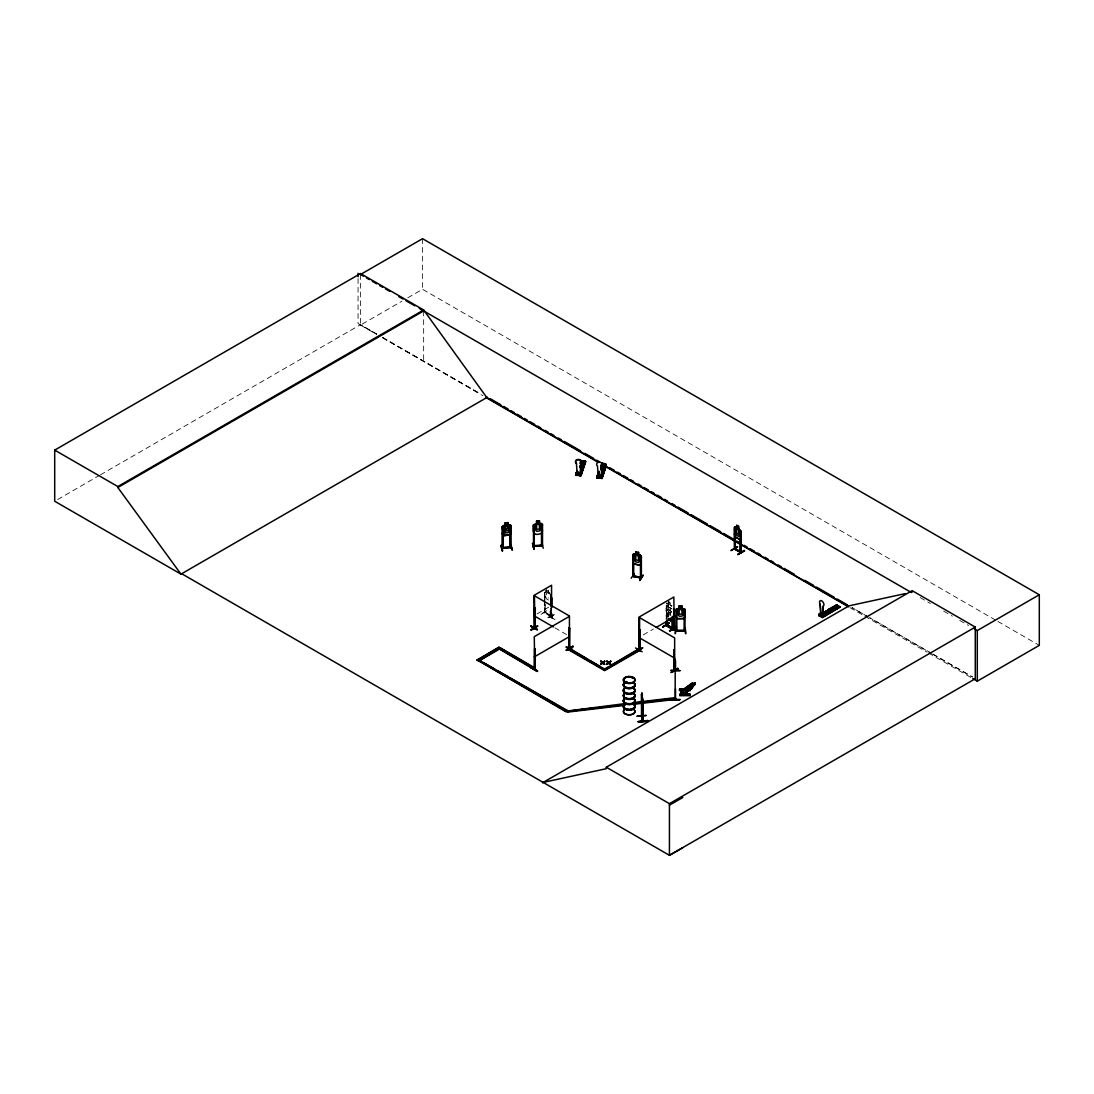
<?xml version="1.0" encoding="UTF-8"?>
<svg xmlns="http://www.w3.org/2000/svg" width="1094" height="1094" viewBox="0 0 1094 1094"><rect width="100%" height="100%" fill="white"/><g stroke="black" fill="none" stroke-linecap="round" stroke-linejoin="round"><path stroke-width="0.75" stroke-dasharray="5 3.75" d="M672.085 609.016L666.902 606.158L666.082 608.264L666.848 616.25L668.42 616.961L667.326 615.525L667.326 610.876L668.42 609.481L668.434 604.845L670.485 605.994L670.485 610.643L671.579 613.228M666.15 608.319L666.957 606.267M541.024 614.349L547.656 610.233L541.092 614.035M544.238 611.915L545.236 612.148L544.361 611.984M544.921 601.194L544.99 613.037C546.932 609.043 555.314 625.754 550.993 607.813M669.391 614.5C668.571 617.7 666.082 615.184 668.913 613.652L667.449 609.891L669.35 613.365C670.143 609.878 672.878 612.708 669.815 614.172M670.485 615.717L670.485 612.613L671.579 611.245M551.855 617.932L551.8 609.057M666.191 620.202L666.232 603.532L668.42 603.861L668.352 601.413L670.622 602.589L670.485 605.16L671.579 606.596M666.232 603.532L666.957 603.122M666.082 614.951L666.848 616.25M666.41 604.886L666.41 620.066M670.554 605.119L672.058 605.857M666.15 610.247L666.834 613.105L672.072 615.922M548.586 615.799L555.014 619.3M555.041 619.642L548.45 615.854M57.654 499.534L98.993 475.658M100.47 474.81L360.528 324.658L376.678 333.985M360.528 274.485L360.528 325.082L401.881 301.219M407.775 297.8L422.544 289.281L996.402 620.599M544.333 599.17L544.552 592.292L545.154 602.753M546.453 591.334L545.058 590.432M548.6 590.09L548.532 592.62L549.612 594.069M544.333 592.415L545.154 592.633M548.6 592.579L550.077 593.331L544.976 590.473M544.292 597.652L545.031 600.469M536.963 613.925L548.641 607.184M547.656 617.823C559.677 609.563 553.195 617.645 547.711 617.891M554.33 614.459L547.711 618.219L554.59 614.609M643.19 634.944L653.419 629.05M551.472 617.768L551.239 617.166M551.28 609.098L551.567 618.124L551.567 608.92M544.484 612.49L544.552 600.715M550.323 615.867L550.391 609.153M544.552 611.792L544.785 613.009M666.861 603.067L672.017 605.926M666.834 606.199L672.031 609.071M668.42 601.372L667.326 608.893L668.434 611.491L670.485 612.626M376.459 334.108L358.053 323.523L358.053 278.368M382.353 337.499L479.445 393.334L382.558 337.376M868.13 616.852L851.952 607.539L868.089 616.866M931.391 653.227L869.607 617.686L931.226 653.323M932.854 654.062L972.58 676.913M997.892 621.447L1039.3 645.364M920.204 597.611L930.447 603.519M943.616 611.122L952.409 616.196M959.725 620.421L968.505 625.494M932.69 654.157L972.334 677.049M360.528 325.082L376.678 334.408M382.558 337.8L482.878 395.713M849.983 607.662L863.303 615.361M864.793 616.209L926.96 652.106M928.437 652.968L971.363 677.747M546.877 590.418L548.176 591.157M548.532 593.44L546.521 592.278L546.521 596.927L548.532 598.09M548.532 600.086L546.521 598.924L545.441 596.312L545.441 591.663L546.521 591.457L546.59 588.928M550.665 615.621L544.99 612.517L550.993 615.484M550.761 616.373L544.361 612.722M554.849 627.792L566.542 634.547M550.159 616.059L550.173 609.29M666.301 610.233L666.957 613.009M668.42 611.478L668.42 616.127M667.012 605.214L667.012 618.712M666.793 605.351L666.793 618.848M550.761 607.936L550.624 616.373M545.154 604.435L545.222 612.913M544.921 592.757L544.921 599.512M544.552 592.292L544.552 599.033M544.333 600.852L544.333 612.736M423.665 310.928L423.665 361.526M422.544 238.683L422.544 289.281M670.116 602.876L668.803 602.151L670.116 603.71L670.116 602.876M670.485 610.643L668.434 609.495L670.485 610.616"/><path stroke-width="1.5" d="M822.838 615.594L823.29 606.103A3.104 1.791 60 0 0 823.29 602.534A3.104 1.791 60 0 0 820.185 600.743A3.104 1.791 60 0 0 820.185 604.326L820.637 614.336L822.838 615.594L823.29 606.103M580.093 473.88L580.764 464.088A3.104 2.475 19.1 0 0 580.764 460.506A3.104 2.475 19.1 0 0 576.47 460.013A3.104 2.475 19.1 0 0 576.47 463.582L577.099 473.415M601.864 466.646L601.194 476.437L598.158 476.095L597.529 466.263A3.104 2.475 19.1 0 1 597.529 462.68A3.104 2.475 19.1 0 1 601.823 463.186A3.104 2.475 19.1 0 1 601.823 466.755M642.807 699.599L642.862 721.438L641.385 716.132M641.877 716.625L641.344 694.526M642.684 720.96L641.754 716.119M641.549 716.201L643.176 721.411L643.163 701.117M642.903 706.232L642.643 708.201L642.807 706.245M820.076 614.144L821.635 613.406M578.302 473.36C578.439 472.143 578.042 472.868 578.562 473.428M578.439 473.497L578.193 472.567M578.63 472.239L578.507 473.046M599.348 474.769C599.526 477.052 599.28 474.208 599.936 475.206M537.236 629.994L530.645 626.192L537.414 629.46M530.795 625.727L537.4 629.488M576.306 473.401L581.037 474.071L581.037 472.758L580.682 473.77L576.825 473.333L576.483 472.225L575.977 473.675L575.977 475.001L580.887 475.863L585.454 461.271L584.565 461.162L579.697 475.575M675.559 671.21L675.518 660.667M675.559 699.08L675.559 698.519M626.52 682.259L626.766 682.396M626.274 682.095L626.999 682.164M632.906 678.006L632.182 678.43M632.688 677.842L632.674 677.87M537.263 671.401C517.339 658.903 550.843 679.565 530.672 667.559M537.578 670.841L530.973 667.039L537.578 671.114M635.505 647.922L642.164 651.764M821.348 614.076L820.609 613.843L824.042 616.182L823.782 614.705L821.977 615.758L821.977 616.811L819.201 615.211L819.201 614.158L821.006 613.105C821.498 620.736 820.117 611.888 821.799 613.953M576.47 463.582L576.429 463.692A3.104 2.475 19.1 0 1 576.429 460.123A3.104 2.475 19.1 0 1 580.723 460.615A3.104 2.475 19.1 0 1 580.723 464.198M577.317 472.184L575.635 475.288L577.263 470.516M575.731 475.302L577.071 471.842M585.167 461.572L580.9 460.492C577.728 463.924 590.227 462.174 581.912 462.379M576.018 475.165L577.112 471.993M577.564 472.704L578.999 472.731L578.958 475.069L577.605 474.782L577.605 472.567L578.999 472.731M580.148 465.606L582.145 461.189M578.316 472.307L578.617 473.278M578.37 473.387L578.343 472.923M579.861 474.112L584.333 461.449M580.285 475.808L584.907 461.518L580.176 475.22L576.333 474.769L576.483 472.225M580.203 475.808L585.454 461.012M585.454 461.271L580.832 475.876L585.796 461.613M597.406 477.928C595.56 478.42 598.268 472.786 597.926 475.89M596.736 477.859L598.91 471.5M596.832 477.859L599.211 471.377M600.907 466.482L602.001 463.063M597.119 477.722L598.76 472.977M597.324 477.914L599.074 473.155M600.907 468.451L602.534 463.678M601.973 478.434L606.254 465.757L601.973 478.434L597.078 477.558L597.953 477.681L599.047 474.509M601.003 468.464L602.876 463.418M601.29 468.328L602.931 463.582M599.936 475.069L599.156 476.054L599.758 475.74M599.348 474.823L599.703 475.767M603.218 468.779L601.262 469.162L603.245 463.76M598.664 477.476L598.705 475.138L600.1 475.302L600.1 477.517M600.1 475.302L598.664 475.261M605.707 463.883L600.456 478.283L605.31 463.993M600.497 478.269L605.666 463.733M601.085 478.338L605.474 465.647M601.385 478.379L605.761 465.702M606.008 465.415L601.878 478.434M510.105 534.911L511.199 532.368L510.173 534.993L503.117 535.636L510.173 534.993L503.158 535.486L502.255 526.529L503.117 525.53L510.146 524.956L511.213 525.735L511.226 532.463M542.528 530.754L541.489 533.325C532.614 536.771 532.901 531.493 533.557 524.833L536.58 523.725L536.484 521.168L539.492 520.894L539.41 523.547L540.915 524.245L540.915 528.881L539.41 531.014L536.593 531.26L535.089 529.4L535.089 524.751L536.484 523.657M599.225 475.329L599.321 475.357M685.131 616.113L684.01 618.575L676.926 618.657L675.983 616.113L677.008 618.507M641.426 563.027L640.414 565.352L633.699 563.916L632.852 561.195M731.134 550.638L737.671 546.836M531.082 629.994L537.646 626.178M636.079 652.038L642.629 647.908M662.95 626.985L669.104 622.965M666.519 624.4C668.489 625.604 665.097 625.905 666.396 624.332M672.181 627.874C677.774 629.884 657.262 620.271 672.085 627.997M502.707 550.829L501.243 545.113L502.242 550.815M532.532 543.732L533.981 549.133L532.587 543.403M535.062 627.929C532.969 626.93 536.853 627.792 534.857 628.626L535.226 608.264L534.405 608.045L534.993 608.387M534.898 628.612L534.556 607.635M535.294 628.53L534.556 628.12M568.771 648.181C571.383 648.728 567.718 646.499 569.523 647.826M639.361 649.672L640.25 649.836M638.814 648.961L639.703 648.783L640.25 650.574L640.181 630.294L639.361 630.089L640.181 630.294M673.754 669.446L674.478 669.87M674.41 669.829L673.754 669.665M675.764 628.024L675.313 633.782L675.832 628.407M734.594 548.039L735.318 549.202L735.25 533.981M734.922 549.27L741.158 552.566L740.638 551.444M535.144 668.284L534.2 668.502L534.925 668.297M610.684 665.685L638.445 649.658L639.716 650.397L604.667 670.636L568.333 649.658L569.769 648.4L569.071 648.687M568.771 649.248L569.632 649.084L569.687 628.161L568.866 627.942L569.687 628.161M502.912 535.13L508.669 525.106L510.16 524.983M502.173 526.57L502.009 548.272L501.982 547.315L503.021 547.656M501.955 548.094L511.089 547.438L511.089 525.722M533.27 546.385L542.255 545.55M541.68 545.865L542.255 544.812L542.323 545.838C513.824 547.479 560.661 544.115 533.448 545.605M632.852 554.508L632.865 576.319L632.852 554.508L635.71 554.234L634.342 554.918L634.342 559.567L635.778 561.865L638.445 562.439L639.867 560.757L639.867 556.108L638.445 554.973L638.568 552.361L635.682 551.8L635.778 554.398M633.768 553.824L640.387 555.328L641.303 556.408L641.426 578.097L633.686 575.909L640.455 577.153M633.699 556.012L632.797 556.012L633.699 556.012L633.686 576.442L632.715 575.526M638.54 554.904L638.568 552.361M640.387 555.301L641.426 556.34M640.551 557.68L641.44 557.667L640.551 557.68L640.605 577.988L640.66 557.502M634.383 573.625L631.129 578.234M633.604 575.731L633.549 576.429M640.455 577.372C644.94 577.208 633.645 577.837 632.865 576.032M640.619 577.96L641.426 577.892M639.867 580.531L643.094 575.075M533.981 627.888L534.036 595.368L551.567 585.249L551.567 607.307M692.775 683.189L683.476 689.493L683.394 693.637L692.037 688.386L692.858 686.061M821.567 613.966L820.65 614.568M599.471 474.837L599.156 475.507M675.176 698.505L675.189 699.463L675.189 659.573M684.119 630.978C689.452 631.033 671.442 630.855 676.871 631.006M541.421 523.37L533.462 524.805L533.516 546.576M502.05 547.342L502.884 547.26M502.98 548.217L502.884 527.759L502.939 547.971M511.007 547.479L511.103 546.494L502.201 547.547M534.282 545.564L534.282 546.521M542.501 545.031L541.516 545.879L541.53 525.421L542.405 525.53L541.53 525.421M542.501 545.769L542.528 524.067L539.397 523.479L539.397 520.99M602.698 663.279L600.797 664.386L602.698 662.855L604.626 664.386L602.698 663.279L604.667 661.132L603.109 662.978L604.626 664.386M608.729 663.279L606.828 664.386L608.729 662.855L610.657 664.386L608.729 663.279L610.698 661.132L609.139 662.978L610.657 664.386M604.667 661.555L602.739 662.691L600.797 661.132L602.739 662.267M610.698 661.555L608.77 662.691L606.828 661.132L608.77 662.267M675.983 609.495L677.008 608.633L684.01 608.688L685.035 609.522L682.082 608.606L682.082 606.062L679.032 606.062L679.032 608.606L675.983 609.44L675.86 631.224L685.076 631.224M600.797 663.976L602.343 662.567L600.797 661.132M600.797 664.386L602.343 662.567M603.109 662.978L604.667 661.132M606.828 663.976L608.373 662.567L606.828 661.132M606.828 664.386L608.373 662.567M609.139 662.978L610.698 661.132M683.394 693.637L683.408 689.425L692.023 683.107C692.871 685.61 695.743 680.605 695.21 684.475L687.552 690.369L685.678 690.765L685.678 689.124L687.552 686.964L695.21 682.711M569.618 648.386L604.667 669.159M673.931 628.763L673.207 629.925L673.931 629.501M582.076 466.673L580.285 466.947M625.358 681.767L626.575 681.576M626.671 681.959L625.713 682.369M600.415 478.269L601.098 478.324M601.29 478.365L601.632 476.765L601.276 477.777L597.433 477.34L597.078 476.246M736.631 527.732L736.631 525.079L738.778 526.323L739.722 535.007L738.641 536.375L736.631 535.212L735.551 532.6L735.551 527.951L736.631 527.568L735.154 526.72L734.402 527.253L734.471 549.01M672.687 618.466L671.593 618.78M692.037 688.386L685.733 692.652M692.174 683.394L682.054 690.929L684.639 689.179M692.406 683.613L682.054 690.929M683.135 693.815L692.42 687.921L683.367 694.362M683.135 694.143L692.187 687.702M683.367 694.034L692.42 687.921M643.163 721.356L642.903 699.599L641.481 694.088M672.058 619.04L672.687 618.589M821.006 613.105L818.941 614.007L818.941 615.32L822.497 617.659L840.028 606.938L836.732 605.05L818.681 615.484L836.773 605.214C830.018 605.351 844.636 610.712 834.927 605.83M836.732 605.05L818.968 615.498M818.927 615.334L819.816 616.154L836.267 606.664M819.365 615.922L836.035 606.377M822.264 617.385L821.334 617.002L838.059 607.526M821.553 616.975L839.385 606.568M839.85 607.156L836.732 604.791M663.005 627.081L669.446 622.787L663.005 626.671M672.372 618.301L672.742 628.941L672.755 617.084M676.201 626.561C669.678 631.566 664.878 632.838 676.516 627.081M670.089 630.964L676.502 627.067M551.28 605.844L551.567 597.556L551.8 607.43M531.178 630.089L537.715 625.85L531.178 629.665M534.857 648.619L534.433 669.378L534.501 649.098M568.661 649.344L569.331 628.722L568.948 649.494L569.085 635.942M571.752 650.274L566.569 646.896M572.9 646.171C573.502 649.918 557.311 653.35 572.955 646.226M534.269 669.131L535.171 668.981L535.089 648.756M566.377 650.41L572.996 646.595M639.402 629.2L639.361 650.41M673.207 629.925L673.863 609.303L673.617 629.994M673.548 630.021L674.095 609.426M670.745 627.683L677.719 631.238L671.101 627.464M638.746 649.822L639.703 648.783M636.134 652.133L642.67 647.894L636.134 651.709M673.849 670.294L674.041 649.85L674.478 670.608L674.095 669.35M671.333 672.031L677.897 668.243L671.429 672.454M671.374 672.372L678.225 668.831L671.333 672.454M181.768 573.762L181.057 574.186L54.7 501.23L54.7 450.113L360.528 273.541L423.665 309.985L486.803 397.56L598.938 462.297M360.528 273.541L360.528 274.485L422.544 238.683L1039.3 594.767L1039.3 645.364L977.284 681.165L972.853 678.595M54.7 450.113L117.837 486.556L423.665 309.985M682.82 847.686L669.432 855.317L181.686 573.721L180.961 574.131L117.837 487.5L423.665 310.928M180.961 574.131L487.514 397.149M575.745 710.088L566.036 711.825L477.121 659.846L499.028 647.197L535.363 668.174L534.091 669.555L499.028 648.674L534.091 668.913L535.363 668.174M477.121 660.489L499.028 647.197M479.856 660.379L498.85 649.412M569.331 616.428L534.269 636.667L534.761 668.885M735.154 526.72L740.939 530.946L740.939 552.702L740.2 552.279L740.501 531.944L740.269 552.402M734.662 528.58L735.25 549.161M738.71 528.853L740.788 530.973L740.843 552.702L734.43 548.942M734.402 533.94L735.059 536.798L740.132 539.725L740.939 537.633L740.132 539.725L735.141 536.757M534.269 656.906L569.331 636.667M568.333 649.658L569.605 648.92L587.136 659.039M744.672 550.884L737.766 554.535L744.344 550.323M656.345 627.354L673.863 617.235M568.333 649.029L604.667 670.007L639.716 649.768L638.445 649.029L603.382 669.897L607.758 667.367M477.121 659.846L566.036 711.182L624.592 703.661M820.185 604.326L820.979 613.843M828.5 609.536C838.209 613.912 823.755 610.014 830.305 608.496L833.587 610.657L830.305 608.496M831.919 607.567C841.614 611.943 827.173 608.045 833.724 606.527L837.006 608.688L833.724 606.527M819.174 615.785L837.375 605.42M821.977 615.758L824.042 614.855M840.014 606.691L821.799 617.303M542.46 782.839L849.012 605.844L905.49 593.563M543.171 782.415L606.308 768.685L606.308 767.222L912.136 590.651L975.274 627.094L975.274 678.745L669.432 855.317L669.432 803.666L975.274 627.094M912.136 592.114L911.425 592.538L419.262 308.385M974.357 628.872L977.284 630.568L1039.3 594.767M669.432 805.143L682.82 797.512M580.367 466.017L582.008 466.071M580.367 466.222L582.008 466.29M601.468 468.588L602.917 468.738M602.698 468.656C599.293 468.355 603.573 471.282 603.095 468.642M632.824 575.321L633.782 575.499M641.863 716.693L641.918 692.775L642.301 704.509L641.59 700.023M534.925 668.078L534.556 669.364M625.85 681.507L625.262 682.164L626.37 682.533M831.563 610.479L832.083 609.755L831.043 609.372M500.792 545.523L502.201 550.87M683.326 693.569L685.678 692.529M633.029 576.073L633.699 576.251M641.289 578.097L632.715 576.264M830.784 609.18L830.018 609.96L831.317 610.329M580.613 461.053L585.454 461.285M820.555 614.404L821.471 613.884M569.386 648.92L569.454 615.99L534.405 595.751L535.062 628.667L535.226 608.264M666.342 625.084L673.056 628.79L672.974 618.643M676.024 630.24L676.871 631.183L676.776 610.767L675.928 610.767M634.698 702.457L675.121 697.671L675.477 698.697L633.371 703.688M580.791 709.486L585.851 708.885M589.215 708.488L594.274 707.886M599.321 707.285L604.38 706.683M607.744 706.286L612.804 705.698M617.85 705.097L621.214 704.7M634.698 703.1L639.744 702.498M644.804 701.897L649.85 701.295M653.227 700.898L659.956 700.105M663.333 699.709L668.379 699.107M479.678 660.489L567.321 710.444L567.677 711.469L624.947 704.686M567.321 710.444L567.677 712.098L624.947 705.315M633.371 704.317L675.545 699.394L675.504 688.81M670.8 627.573L677.418 631.347M566.254 647.005L572.9 650.766M642.315 694.526L642.301 706.997M646.116 715.558L636.872 716.228L646.048 715.38M638.431 721.425C667.244 718.553 618.657 723.79 647.621 720.932M638.431 721.849L647.689 721.288L638.445 721.78M505.291 522.987L508.095 522.727L508.095 525.216L509.599 525.913L509.599 530.563L508.095 532.696L505.291 532.942L503.773 531.096L503.773 526.446L505.291 525.476L505.264 522.932M502.925 527.951L502.105 528.019M510.214 527.089L510.283 547.561L510.214 527.089L511.048 527.021M510.939 544.607L512.402 549.954L510.447 544.689M510.378 546.822L511.007 546.768M511.089 547.438L502.201 548.285M539.41 521.045L536.484 521.168M534.187 526.064L533.366 526.132L534.241 526.255L534.159 546.549M541.79 543.021L543.253 548.258M666.752 624.852L666.096 624.51M666.41 625.125L666.41 621.748M534.734 628.175L534.624 607.922M639.525 650.151L640.263 650.547M740.939 551.964L735.086 548.805L740.433 551.622M511.035 546.48L510.296 546.795M680.003 670.499L670.704 670.444L680.003 670.718M675.559 698.615L675.189 699.408M670.704 699.285L680.003 699.75L670.704 699.722M680.003 699.463L670.704 699.777M679.032 606.117L682.082 606.117L681.986 608.688L683.504 609.522L683.504 614.172L681.986 616.168L679.142 616.168L677.61 614.172L677.61 609.522L679.142 608.688L679.142 606.144M685.035 610.767L684.188 610.767L684.119 631.224L685.008 630.24M675.928 610.944L676.776 610.944M684.188 610.944L685.035 610.944M676.926 618.657L684.092 618.589L685.131 616.182L685.131 609.426L684.94 631.252M685.254 628.366L685.651 633.782L685.2 628.024M684.174 688.947L679.552 688.947L679.552 690.615L680.755 690.615M679.552 689.384L680.755 689.384L680.755 694.047L679.812 694.047L679.812 695.675L690.164 695.675L690.164 694.006L681.685 694.006L681.685 689.384L684.571 689.384M679.552 690.191L684.174 690.191M687.251 690.191L690.328 690.191M681.685 690.615L684.858 690.478M687.456 690.615L690.328 690.615L690.328 688.947M679.812 694.43L690.164 694.43M679.812 695.278L680.755 695.278M681.685 695.237L690.164 695.237M581.215 467.001L580.285 466.741M602.001 463.323L605.037 463.665M601.495 464.499L606.049 465.032M601.495 464.772L606.049 465.292M580.066 462.899L584.62 463.692L580.066 463.172M581.078 464.526L584.128 465.141L581.078 464.786M600.661 466.919L605.214 467.699L600.661 467.179M580.64 465.812L583.676 466.427L580.64 466.071M601.727 468.369L604.777 468.984L601.727 468.642M580.135 467.261L583.17 467.863L580.135 467.521M601.235 469.818L604.271 470.434L601.235 470.078M580.531 474.208L580.176 475.22M641.836 695.415L641.467 716.625M638.568 554.849L640.414 555.246M633.768 563.848L640.387 565.201M672.742 628.202C672.824 629.98 663.415 625.809 666.191 621.884M639.607 650.151L639.593 617.659L674.642 637.898L674.711 670.472L674.041 649.85M639.826 650.67L639.963 630.431M577.112 475.452L575.635 475.288M668.79 618.411L670.116 619.97L668.79 619.231M668.352 619.491L670.554 620.708L668.284 619.532M674.164 628.886L673.207 629.187M360.528 274.485L363.468 276.18M366.408 277.876L369.348 279.572M372.275 281.267L376.678 283.811M379.618 285.507L382.558 287.202M385.498 288.898L389.902 291.442M398.708 296.529L403.112 299.072M406.052 300.768L414.858 305.841M740.501 531.944L741.089 532.286L740.269 532.081M490.468 398.845L500.792 404.807M503.746 406.517L508.177 409.074M511.117 410.77L514.071 412.479M517.024 414.175L521.455 416.732M524.409 418.441L527.349 420.151M530.303 421.846L534.734 424.404M537.687 426.113L540.627 427.809M545.058 430.366L548.012 432.075M550.966 433.771L553.906 435.48M558.337 438.038L561.29 439.733M564.244 441.443L580.476 450.81M584.893 453.367L593.755 458.482M596.695 460.177L599.649 461.887M609.973 467.849L614.404 470.406M617.358 472.102L620.312 473.811M623.265 475.521L627.683 478.064M630.636 479.774L633.59 481.483M638.007 484.027L640.961 485.736M643.915 487.445L648.345 490.003M651.299 491.698L654.239 493.408M657.193 495.103L661.624 497.661M664.578 499.37L667.518 501.066M671.948 503.623L674.902 505.332M677.856 507.028L688.181 512.99M691.134 514.7L707.367 524.067M710.307 525.776L720.645 531.739M723.585 533.434L733.924 539.41M736.864 541.106L741.294 543.663M744.248 545.373L747.202 547.068M750.156 548.778L754.573 551.335M757.527 553.031L760.48 554.74M764.897 557.297L767.851 558.993M770.805 560.702L773.759 562.398M778.19 564.955L781.13 566.665M784.083 568.36L794.408 574.336M804.746 580.299L813.594 585.399M816.548 587.109L834.257 597.324M837.197 599.033L847.535 604.996M601.878 464.006L848.288 606.267M485.832 397.423L598.336 462.379M602.78 464.936L848.506 606.814M737.397 546.726L731.189 550.309M821.252 616.209L820.24 615.621L820.24 613.406L821.252 613.994L820.09 613.502L820.09 615.717M639.593 637.898L674.642 658.137M534.405 615.99L553.386 626.958M590.049 660.735L600.278 666.629M535.363 668.817L500.314 647.935L478.406 661.227M484.068 663.019L494.283 668.913M497.209 670.608L507.438 676.502M510.351 678.198L558.555 706.027M561.482 707.709L567.321 711.086M606.308 767.222L669.432 803.666M643.176 575.444L639.881 580.121M820.486 614.5L820.746 612.968M510.146 524.956L511.226 525.776M609.139 662.554L610.657 663.976M606.828 661.555L608.373 662.991M603.109 662.554L604.626 663.976M600.797 661.555L602.343 662.991M692.789 687.141L692.721 683.121M840.069 607.102L821.977 617.372L822.237 615.908M737.848 554.535L744.385 550.651M674.164 629.624L673.863 596.996L638.814 617.235L639.033 649.959L639.046 629.665M533.557 531.465L534.487 533.845M503.103 535.636L502.173 533.243M641.918 693.637L642.219 694.676M641.918 694.458L642.041 695.401M641.836 696.249L642.301 697.863M641.836 700.898L642.301 702.512M642.752 708.187L641.426 701.09M508.177 525.065L508.177 522.576L505.168 522.85L505.168 525.339M510.447 544.265L511.883 549.995M532.532 543.444L533.981 549.133M977.284 630.568L977.284 681.165M823.782 614.705L823.782 615.772M734.539 527.294L734.662 548.819M695.059 682.765L695.059 684.406M672.154 616.756L672.154 628.64M667.012 620.394L666.861 625.631M666.793 620.53L666.656 625.59M635.805 551.855L635.805 554.343M601.782 476.341L602.138 475.329L602.138 476.642L597.57 476.122L597.57 474.796M572.818 650.451L566.2 647.101M550.829 594.657L550.993 606.131M358.053 273.35L358.053 276.7M117.837 486.556L117.837 487.5M634.301 688.96A5.88 3.391 0 0 1 629.2 694.047A5.88 3.391 0 0 1 624.113 688.96M634.219 689.302A5.798 3.35 0 0 1 629.2 694.334A5.798 3.35 0 0 1 624.182 689.302M634.205 693.664A5.771 3.337 0 0 1 629.2 698.669A5.771 3.337 0 0 1 624.209 693.664M634.233 693.801A5.812 3.35 0 0 1 629.2 698.834A5.812 3.35 0 0 1 624.168 693.801M634.233 694.198A5.812 3.35 0 0 1 629.2 699.23A5.812 3.35 0 0 1 624.168 694.198M634.301 683.381A5.88 3.391 0 0 1 629.2 688.468A5.88 3.391 0 0 1 624.113 683.381M634.219 688.372A5.798 3.35 0 0 1 629.2 693.391A5.798 3.35 0 0 1 624.182 688.372M634.219 683.723A5.798 3.35 0 0 1 629.2 688.741A5.798 3.35 0 0 1 624.182 683.723M634.301 688.673A5.88 3.391 0 0 1 629.2 693.76A5.88 3.391 0 0 1 624.113 688.673M634.301 683.094A5.88 3.391 0 0 1 629.2 688.181A5.88 3.391 0 0 1 624.113 683.094M634.219 682.793A5.798 3.35 0 0 1 629.2 687.811A5.798 3.35 0 0 1 624.182 682.793M634.301 704.878A5.88 3.391 0 0 1 629.2 709.965A5.88 3.391 0 0 1 624.113 704.878M634.219 705.22A5.798 3.35 0 0 1 629.2 710.252A5.798 3.35 0 0 1 624.182 705.22M634.233 709.705A5.812 3.35 0 0 1 629.2 714.738A5.812 3.35 0 0 1 624.168 709.705M634.219 694.499A5.785 3.337 0 0 1 629.2 699.517A5.785 3.337 0 0 1 624.195 694.499M634.219 709.91A5.798 3.35 0 0 1 629.2 714.943A5.798 3.35 0 0 1 624.182 709.91M634.301 699.298A5.88 3.391 0 0 1 629.2 704.386A5.88 3.391 0 0 1 624.113 699.298M634.219 704.29A5.798 3.35 0 0 1 629.2 709.309A5.798 3.35 0 0 1 624.182 704.29M634.219 699.64A5.798 3.35 0 0 1 629.2 704.659A5.798 3.35 0 0 1 624.182 699.64M634.301 704.591A5.88 3.391 0 0 1 629.2 709.678A5.88 3.391 0 0 1 624.113 704.591M634.301 699.011A5.88 3.391 0 0 1 629.2 704.098A5.88 3.391 0 0 1 624.113 699.011M634.219 698.71A5.798 3.35 0 0 1 629.2 703.729A5.798 3.35 0 0 1 624.182 698.71M830.155 609.673C830.838 612.339 833.396 607.813 830.155 609.673M685.131 630.459L675.86 630.486L685.076 630.486M691.928 684.885L687.552 687.852L687.552 689.493L691.928 686.526L691.928 684.885M694.676 683.312L693.883 684.912L694.676 683.312M507.589 523.192L505.784 523.356L505.784 524.19L507.589 524.026L507.589 523.192M508.095 526.05L505.291 526.31L505.291 530.959L508.095 530.699L508.095 526.05M538.904 521.51L537.099 521.674L537.099 522.494L538.904 522.344L538.904 521.51M539.41 524.368L536.593 524.614L536.593 529.264L539.41 529.017L539.41 524.368M681.48 606.609L679.647 606.609L679.647 607.443L681.48 607.443L681.48 606.609M681.986 609.522L679.142 609.522L679.142 614.172L681.986 614.172L681.986 609.522M605.72 465.989L601.167 465.47L605.72 465.989M637.966 552.785L636.243 552.429L636.243 553.249L637.966 553.619L637.966 552.785M638.445 555.793L635.778 555.219L635.778 559.868L638.445 560.443L638.445 555.793M738.272 526.611L736.987 525.872L738.272 527.445L738.272 526.611M738.641 529.728L736.631 528.566L736.631 533.216L738.641 534.378L738.641 529.728M670.485 620.749L670.485 618.096L670.417 620.626M626.301 682.67A5.798 3.35 0 0 0 634.999 679.771A5.798 3.35 0 0 0 626.301 676.871A5.798 3.35 0 0 0 626.301 682.67M626.315 683.148A5.785 3.337 0 0 0 634.985 680.249A5.785 3.337 0 0 0 626.315 677.364A5.785 3.337 0 0 0 626.315 683.148M626.301 682.861A5.812 3.35 0 0 0 635.012 679.962A5.812 3.35 0 0 0 626.301 677.049A5.812 3.35 0 0 0 626.301 682.861"/></g></svg>
